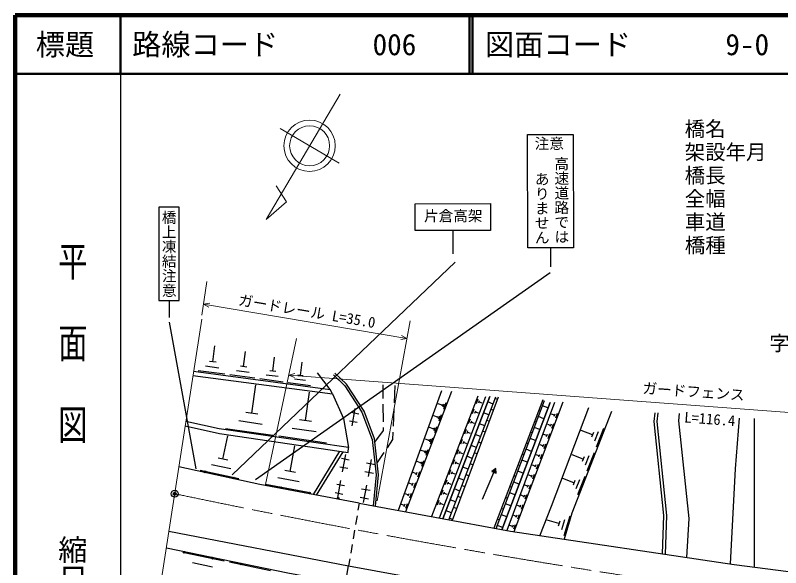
# Model space of a CAD drawing. Units: millimetres, scale not verified. Extents: x 40000 to 680000, y 20000 to 380000.
# Drawn here: x 40000 to 170982, y 285428 to 380000 of the extents above; entities that cross this region are included whole.
import ezdxf
from ezdxf.enums import TextEntityAlignment as Align

# ---------------------------------------------------------------- set-up
doc = ezdxf.new("R2010")
doc.units = ezdxf.units.MM
doc.header["$LTSCALE"] = 1000
doc.header["$PDMODE"] = 32
doc.header["$PDSIZE"] = 500
doc.linetypes.add('CHAIN', pattern=[18.5, 12, -1.5, 3.5, -1.5])
for name, color, linetype, lineweight in [('M-BGD', 7, 'Continuous', 25), ('M-BMK', 2, 'CHAIN', 13), ('M-BMK-HTXT', 7, 'Continuous', 13), ('M-BMK-SRVR', 3, 'Continuous', 25), ('M-STR-HTXT', 7, 'Continuous', 13), ('M-STR-STR1', 1, 'Continuous', 25), ('M-STR-STRC', 7, 'Continuous', 25), ('M-TTL', 2, 'Continuous', 140), ('M-TTL-BAND', 7, 'Continuous', 25), ('M-TTL-LINE', 7, 'Continuous', 50)]:
    doc.layers.add(name, color=color, linetype=linetype, lineweight=lineweight)
doc.layers.add('M-OTRS', color=6, linetype='Continuous')
doc.layers.add('M-TTL-TXT', color=7, linetype='Continuous')
doc.styles.add('@ＭＳ ゴシック', font='')
doc.styles.add('ＭＳ ゴシック', font='')
doc.styles.get('@ＭＳ ゴシック').set_extended_font_data('@MS Gothic')
doc.styles.get('ＭＳ ゴシック').set_extended_font_data('MS Gothic')

msp = doc.modelspace()

# ---------------------------------------------------------------- linework, layer by layer
at = {"layer": 'M-BGD'}
for p, q in [((73805, 320664), (74171, 323394)), ((79059, 319849), (79404, 322417)), ((84057, 319073), (84382, 321488)), ((74820, 319602), (72545, 319907)), ((74373, 320588), (73236, 320741)), ((79594, 319777), (78524, 319921)), ((88813, 318335), (89118, 320604)), ((70402, 318328), (94292, 315190)), ((70514, 319053), (93897, 315912)), ((75835, 318539), (71286, 319150)), ((80969, 317850), (76689, 318424)), ((80014, 318849), (77874, 319137)), ((84955, 318133), (82943, 318404)), ((84560, 319006), (83554, 319141)), ((89286, 318272), (88340, 318399)), ((93897, 315912), (91726, 318796)), ((96683, 316848), (94704, 318722)), ((85853, 317193), (81829, 317734)), ((90500, 316569), (86719, 317077)), ((89657, 317452), (87766, 317706)), ((80480, 311872), (81175, 316712)), ((94292, 315190), (93897, 315912)), ((99687, 312211), (96683, 316848)), ((102957, 314404), (102930, 316761)), ((104931, 316616), (104817, 313627)), ((112957, 315691), (105516, 295234)), ((89649, 310601), (90353, 315507)), ((94292, 315190), (96138, 310993)), ((114653, 315597), (106768, 295001)), ((119159, 314782), (111243, 294169)), ((120467, 314687), (112513, 293933)), ((113186, 293808), (121193, 314737)), ((121193, 314737), (113186, 293808)), ((114182, 293622), (122235, 314669)), ((122646, 314643), (114751, 293517)), ((122495, 314239), (122124, 314381)), ((103002, 310417), (102968, 313407)), ((113033, 313245), (112372, 313499)), ((113086, 313383), (112980, 313108)), ((113359, 313437), (113148, 312885)), ((113685, 313628), (113263, 312525)), ((118901, 313554), (119208, 314354)), ((119297, 313631), (119451, 314031)), ((119374, 313831), (119854, 313647)), ((121768, 313450), (120837, 313806)), ((130252, 314172), (121871, 292193)), ((122291, 292115), (130569, 314063)), ((123287, 291930), (131512, 313738)), ((131512, 313738), (123287, 291930)), ((132287, 313691), (124103, 291778)), ((133691, 313791), (125327, 291572)), ((131160, 312806), (130227, 313157)), ((81488, 311728), (79472, 312017)), ((97455, 312037), (98773, 311788)), ((97623, 309722), (98176, 312662)), ((101474, 307473), (99687, 312211)), ((104779, 312631), (104665, 309643)), ((118235, 311822), (118543, 312623)), ((118633, 311899), (118787, 312299)), ((118710, 312099), (119190, 311914)), ((121055, 311587), (120124, 311944)), ((121797, 312371), (121412, 312519)), ((129875, 312224), (129555, 312345)), ((131786, 295963), (138149, 312830)), ((132332, 311741), (132178, 311331)), ((132737, 311822), (132429, 311003)), ((142025, 312159), (135227, 294758)), ((149942, 311915), (149796, 310435)), ((153591, 311823), (153495, 310590)), ((74876, 309183), (69192, 310477)), ((82265, 309970), (78232, 310549)), ((90671, 310454), (88627, 310748)), ((96138, 310993), (97000, 306006)), ((97178, 310567), (98496, 310319)), ((112268, 311207), (111627, 311452)), ((112319, 311340), (112217, 311073)), ((112584, 311392), (112380, 310858)), ((112900, 311577), (112491, 310509)), ((117570, 310088), (117878, 310890)), ((117968, 310165), (118122, 310566)), ((121099, 310503), (120699, 310656)), ((129172, 310359), (128845, 310482)), ((130456, 310940), (129523, 311292)), ((132255, 311536), (131764, 311721)), ((149796, 310435), (151452, 294361)), ((153495, 310590), (155251, 293825)), ((163225, 302371), (163949, 311003)), ((166464, 310958), (166452, 285539)), ((69077, 309732), (74943, 308395)), ((97000, 306006), (74876, 309183)), ((84050, 308067), (75984, 309225)), ((91458, 308672), (87370, 309259)), ((103019, 308908), (103013, 309420)), ((111516, 309202), (110895, 309440)), ((111566, 309332), (111467, 309073)), ((111822, 309382), (111624, 308864)), ((112128, 309561), (111732, 308526)), ((116904, 308353), (117212, 309157)), ((118045, 310366), (118526, 310181)), ((120343, 309725), (119412, 310081)), ((129753, 309074), (128820, 309426)), ((131597, 309783), (131109, 309967)), ((131674, 309987), (131521, 309579)), ((132077, 310068), (131770, 309253)), ((140674, 309248), (139428, 306060)), ((74943, 308395), (96936, 305153)), ((75523, 304010), (76388, 307981)), ((93267, 306744), (85092, 307918)), ((101537, 306920), (103019, 308908)), ((104627, 308646), (104577, 307355)), ((117302, 308431), (117456, 308832)), ((117379, 308631), (117861, 308446)), ((119630, 307863), (118699, 308219)), ((120401, 308635), (119987, 308794)), ((128468, 308493), (128134, 308619)), ((130941, 308035), (130455, 308218)), ((131018, 308237), (130865, 307832)), ((131418, 308318), (131113, 307508)), ((138776, 308152), (136863, 308900)), ((138932, 308551), (138620, 307754)), ((139725, 308700), (139102, 307106)), ((102176, 301350), (101474, 307473)), ((104577, 307355), (103622, 305950)), ((110777, 307231), (110176, 307461)), ((110825, 307357), (110729, 307106)), ((111073, 307405), (110881, 306904)), ((111369, 307579), (110986, 306577)), ((116237, 306617), (116546, 307422)), ((116636, 306695), (116791, 307097)), ((116713, 306896), (117196, 306711)), ((119703, 306768), (119274, 306932)), ((127764, 306627), (127424, 306756)), ((129049, 307209), (128116, 307560)), ((130761, 306573), (130458, 305767)), ((87014, 301915), (87834, 306293)), ((91041, 297936), (95560, 305356)), ((91551, 297840), (96082, 305279)), ((96936, 305153), (97000, 306006)), ((110050, 305293), (109468, 305516)), ((110096, 305415), (110003, 305172)), ((110336, 305462), (110151, 304977)), ((110623, 305630), (110252, 304660)), ((115570, 304880), (115879, 305686)), ((115970, 304958), (116124, 305361)), ((118918, 306000), (117987, 306357)), ((128345, 305343), (127413, 305695)), ((130287, 306291), (129804, 306473)), ((130363, 306492), (130211, 306090)), ((76351, 303830), (74696, 304190)), ((95838, 304162), (97156, 303914)), ((96006, 301848), (96560, 304787)), ((100415, 301017), (100969, 303956)), ((103062, 305126), (101933, 303466)), ((114902, 303142), (115212, 303949)), ((116047, 305159), (116530, 304974)), ((118205, 304138), (117274, 304494)), ((119005, 304900), (118562, 305069)), ((127061, 304762), (126713, 304893)), ((129634, 304552), (129154, 304733)), ((129710, 304752), (129559, 304352)), ((130106, 304832), (129804, 304031)), ((137180, 304030), (135287, 304770)), ((137335, 304425), (137026, 303636)), ((138120, 304572), (137503, 302995)), ((139059, 305115), (137826, 301959)), ((76890, 302326), (73581, 303047)), ((95561, 302693), (96879, 302444)), ((100095, 303360), (101565, 303083)), ((109335, 303388), (108772, 303603)), ((109380, 303505), (109290, 303271)), ((109612, 303551), (109433, 303082)), ((109889, 303713), (109530, 302776)), ((115303, 303220), (115458, 303623)), ((115380, 303421), (115864, 303236)), ((117493, 302276), (116562, 302632)), ((118307, 303032), (117849, 303207)), ((126357, 302896), (126003, 303030)), ((127642, 303477), (126709, 303829)), ((128984, 302817), (128506, 302997)), ((129058, 303017), (128909, 302618)), ((129452, 303096), (129152, 302299)), ((78256, 300643), (71638, 302083)), ((87927, 301744), (86102, 302085)), ((99819, 301890), (101288, 301613)), ((101633, 295956), (102176, 301350)), ((108632, 301514), (108088, 301723)), ((108719, 301741), (108545, 301288)), ((109168, 301829), (108821, 300922)), ((114235, 301402), (114545, 302211)), ((114635, 301480), (114791, 301884)), ((114713, 301682), (115198, 301496)), ((117609, 301164), (117137, 301345)), ((119956, 297150), (121918, 301733)), ((122213, 302420), (121575, 301880)), ((121575, 301880), (122262, 301585)), ((121598, 301870), (121617, 301916)), ((121621, 301860), (121660, 301952)), ((121644, 301850), (121702, 301988)), ((121666, 301840), (121745, 302024)), ((121689, 301831), (121787, 302060)), ((121712, 301821), (121830, 302096)), ((121735, 301811), (121873, 302132)), ((121758, 301801), (121915, 302168)), ((121781, 301791), (121958, 302204)), ((121804, 301782), (122000, 302240)), ((121820, 301503), (121918, 301733)), ((121827, 301772), (122043, 302276)), ((121850, 301762), (122085, 302312)), ((121873, 301752), (122128, 302348)), ((121896, 301742), (122170, 302384)), ((121918, 301733), (122213, 302420)), ((121941, 301723), (122216, 302364)), ((121964, 301713), (122219, 302309)), ((121987, 301703), (122223, 302253)), ((122010, 301693), (122226, 302197)), ((122033, 301683), (122229, 302142)), ((122056, 301674), (122233, 302086)), ((122079, 301664), (122236, 302030)), ((122102, 301654), (122239, 301975)), ((122125, 301644), (122242, 301919)), ((122148, 301634), (122246, 301864)), ((122171, 301625), (122249, 301808)), ((122193, 301615), (122252, 301752)), ((122262, 301585), (122213, 302420)), ((122216, 301605), (122256, 301697)), ((122239, 301595), (122259, 301641)), ((126938, 301612), (126005, 301963)), ((128334, 301087), (127859, 301266)), ((128409, 301285), (128260, 300890)), ((128800, 301364), (128502, 300572)), ((162375, 286070), (163225, 302371)), ((88565, 300113), (84916, 300797)), ((95175, 297439), (95729, 300378)), ((108459, 299976), (108123, 299100)), ((113566, 299662), (113877, 300471)), ((113968, 299740), (114123, 300145)), ((116780, 300414), (115849, 300770)), ((125654, 301031), (125293, 301167)), ((126235, 299746), (125302, 300098)), ((135598, 299941), (133724, 300673)), ((135750, 300331), (135445, 299550)), ((136527, 300478), (135917, 298916)), ((137457, 301014), (136237, 297891)), ((90116, 298312), (82818, 299679)), ((95008, 299753), (96325, 299505)), ((99265, 298951), (100734, 298674)), ((99584, 296608), (100138, 299548)), ((107941, 299672), (107415, 299873)), ((108025, 299891), (107857, 299453)), ((112897, 297920), (113209, 298731)), ((114045, 299942), (114531, 299756)), ((116068, 298551), (115137, 298908)), ((116911, 299296), (116424, 299482)), ((124950, 299165), (124582, 299304)), ((127687, 299362), (127215, 299540)), ((127761, 299559), (127613, 299165)), ((128150, 299637), (127854, 298850)), ((94731, 298284), (96049, 298035)), ((98988, 297482), (100457, 297205)), ((107261, 297861), (106754, 298055)), ((107342, 298072), (107180, 297650)), ((107761, 298154), (107438, 297309)), ((113299, 297998), (113455, 298404)), ((113377, 298201), (113863, 298014)), ((116213, 297428), (115712, 297620)), ((124246, 297299), (123872, 297440)), ((125531, 297880), (124598, 298232)), ((127041, 297641), (126571, 297818)), ((127115, 297837), (126967, 297445)), ((127501, 297915), (127207, 297132)), ((106593, 296080), (106104, 296267)), ((106671, 296284), (106515, 295876)), ((107075, 296363), (106763, 295547)), ((112228, 296177), (112540, 296989)), ((112631, 296255), (112786, 296661)), ((112709, 296458), (113196, 296271)), ((115355, 296689), (114424, 297045)), ((124827, 296015), (123895, 296366)), ((126397, 295925), (125930, 296101)), ((126470, 296119), (126324, 295730)), ((126855, 296197), (126562, 295418)), ((114643, 294827), (113712, 295183)), ((115515, 295561), (114999, 295758)), ((123543, 295434), (123161, 295577)), ((129785, 290910), (131786, 295963)), ((135227, 294758), (133924, 290295)), ((114817, 293693), (114287, 293896)), ((122839, 293568), (122451, 293714)), ((124124, 294149), (123191, 294501)), ((125755, 294213), (125290, 294388)), ((125827, 294406), (125682, 294019)), ((126210, 294483), (125918, 293710)), ((133035, 292976), (131012, 293567)), ((133956, 293622), (133463, 291936)), ((134876, 294269), (133892, 290896)), ((151452, 294361), (151219, 287727)), ((155251, 293825), (154835, 287190)), ((123420, 292283), (122487, 292635)), ((125114, 292506), (124652, 292679)), ((125186, 292698), (125041, 292313)), ((125566, 292774), (125277, 292005)), ((133158, 293398), (132912, 292555)), ((66293, 291671), (97029, 285729)), ((68891, 288017), (75753, 286602)), ((70324, 286291), (73755, 285584)), ((76663, 286415), (83658, 284973)), ((96524, 282734), (97030, 285729))]:
    msp.add_line(p, q, dxfattribs=at)
for points in [[(94429, 318432), (96374, 316592), (99329, 312030), (101083, 307378), (101775, 301347), (101240, 296029)], [(149445, 311964), (149295, 310434), (150953, 294344), (150723, 287801)], [(98844, 296474), (81820, 299663), (67989, 302673)], [(65858, 288846), (86630, 284564), (96524, 282734)]]:
    msp.add_lwpolyline(points, dxfattribs=at)
for centre in [(72501, 301844), (77372, 300784), (85460, 299133), (90360, 298216), (95259, 297298), (68890, 288068), (73772, 287061), (78655, 286055)]:
    msp.add_circle(centre, 150, dxfattribs=at)
at = {"layer": 'M-BMK'}
msp.add_arc((362903, 1703155), 1435825, 258.11847, 266.2113, dxfattribs=at)
at = {"layer": 'M-BMK-SRVR'}
msp.add_circle((67283, 298091), 598, dxfattribs=at)
msp.add_point((67283, 298091), dxfattribs=at)
at = {"layer": 'M-OTRS'}
msp.add_point((67283, 298091), dxfattribs=at)
at = {"layer": 'M-STR-HTXT'}
for p, q in [((95572, 366508), (82934, 345025)), ((95423, 354689), (85313, 360636)), ((86428, 348073), (84644, 350823)), ((82934, 345025), (86428, 348073)), ((71946, 328653), (72790, 334447)), ((72221, 330542), (73263, 330720)), ((107007, 324647), (72221, 330542)), ((72221, 330542), (73146, 330032)), ((71893, 327997), (61313, 259364)), ((101918, 296891), (107561, 327672)), ((107007, 324647), (106082, 325158)), ((82818, 299679), (88120, 324662)), ((107007, 324647), (105966, 324470)), ((86792, 318406), (87813, 318680)), ((86792, 318406), (198664, 310054)), ((86792, 318406), (87761, 317984))]:
    msp.add_line(p, q, dxfattribs=at)
for radius in [4398, 3421]:
    msp.add_circle((90368, 357662), radius, dxfattribs=at)
at = {"layer": 'M-STR-STR1'}
for p, q in [((98844, 296474), (98642, 295280)), ((98844, 296474), (124747, 291658)), ((98476, 294297), (98227, 292822)), ((98061, 291839), (97812, 290364)), ((124747, 291658), (163024, 285974)), ((97646, 289381), (97397, 287907)), ((97231, 286924), (97030, 285729)), ((97035, 285763), (122442, 281124)), ((163024, 285974), (187324, 282889))]:
    msp.add_line(p, q, dxfattribs=at)
at = {"layer": 'M-STR-STRC'}
for p, q in [((114891, 343165), (114898, 339182)), ((131608, 340177), (131614, 336928)), ((77112, 301352), (115279, 337728)), ((81088, 300528), (131530, 335957)), ((66315, 331195), (66320, 328258)), ((70954, 302361), (66371, 327467))]:
    msp.add_line(p, q, dxfattribs=at)
for points in [[(127674, 359591), (135473, 359605), (135507, 340184), (127708, 340170)], [(64542, 347143), (64570, 331192), (68060, 331198), (68031, 347149)], [(108426, 347739), (121339, 347762), (121347, 343176), (108434, 343153)]]:
    msp.add_lwpolyline(points, close=True, dxfattribs=at)
at = {"layer": 'M-TTL'}
for p, q in [((40000, 380000), (40000, 20000)), ((680000, 380000), (40000, 380000))]:
    msp.add_line(p, q, dxfattribs=at)
at = {"layer": 'M-TTL-BAND'}
msp.add_line((58000, 370000), (58000, 20000), dxfattribs=at)
at = {"layer": 'M-TTL-LINE'}
for p, q in [((58000, 380000), (58000, 370000)), ((117750, 380000), (117750, 370000)), ((118250, 380000), (118250, 370000)), ((40000, 370000), (680000, 370000))]:
    msp.add_line(p, q, dxfattribs=at)

# ---------------------------------------------------------------- texts
at = {"layer": 'M-BMK-HTXT', "style": 'ＭＳ ゴシック'}
msp.add_text('字高清水', height=2566, rotation=0.103, dxfattribs=at).set_placement((176034, 321815), align=Align.BOTTOM_CENTER)
at = {"layer": 'M-STR-HTXT', "style": 'ＭＳ ゴシック'}
for s, p in [('橋名', (154547, 358505)), ('架設年月', (154552, 354517)), ('橋長', (154558, 350530)), ('全幅', (154564, 346542)), ('車道', (154570, 342554)), ('橋種', (154575, 338566))]:
    msp.add_text(s, height=2566, rotation=0.086, dxfattribs=at).set_placement(p, align=Align.BOTTOM_LEFT)
for s, rotation, p in [('ガードレール L=35.0', 350.381, (89664, 327890)), ('ガードフェンス', 355.936, (155978, 314124))]:
    msp.add_text(s, height=1833, rotation=rotation, dxfattribs=at).set_placement(p, align=Align.BOTTOM_CENTER)
msp.add_text('L=116.4', height=1833, rotation=355.73, dxfattribs=at).set_placement((158916, 311807), align=Align.TOP_CENTER)
at = {"layer": 'M-STR-STRC'}
for s, rotation, style, p in [('注意', 0.103, 'ＭＳ ゴシック', (131375, 358057)), ('高速道路では', 270.103, '@ＭＳ ゴシック', (133486, 348360)), ('ありません', 270.103, '@ＭＳ ゴシック', (130136, 346980)), ('橋上凍結注意', 270.103, '@ＭＳ ゴシック', (66301, 339170))]:
    msp.add_text(s, height=1833, rotation=rotation, dxfattribs=dict(at, style=style)).set_placement(p, align=Align.MIDDLE_CENTER)
at = {"layer": 'M-STR-STRC', "style": 'ＭＳ ゴシック'}
msp.add_text('片倉高架', height=1833, rotation=0.103, dxfattribs=at).set_placement((114949, 344188), align=Align.BOTTOM_CENTER)
at = {"layer": 'M-TTL-BAND', "style": '@ＭＳ ゴシック', "width": 1.4}
msp.add_text('平  面  図', height=3666, rotation=270, dxfattribs=at).set_placement((49777, 306475), align=Align.MIDDLE_RIGHT)
at = {"layer": 'M-TTL-BAND', "style": '@ＭＳ ゴシック'}
msp.add_text('縮尺千分の一', height=3666, rotation=270, dxfattribs=at).set_placement((49777, 261030), align=Align.MIDDLE_RIGHT)
at = {"layer": 'M-TTL-TXT', "style": 'ＭＳ ゴシック'}
msp.add_text('標題', height=3666, dxfattribs=at).set_placement((48500, 375000), align=Align.MIDDLE_CENTER)
for s, p in [('路線コード', (60000, 375000)), ('006', (101142, 375000)), ('図面コード', (120380, 375000)), ('9-0', (161521, 375000))]:
    msp.add_text(s, height=3666, dxfattribs=at).set_placement(p, align=Align.MIDDLE_LEFT)

doc.saveas('drawing.dxf')
